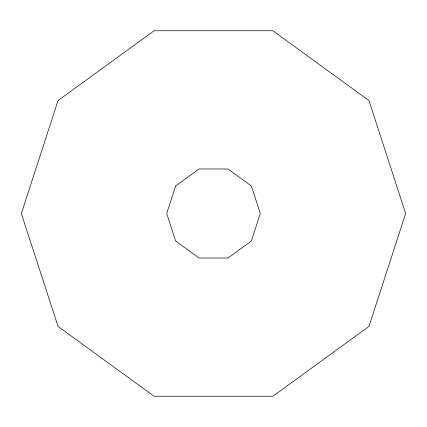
<?xml version="1.0" encoding="UTF-8"?>
<svg xmlns="http://www.w3.org/2000/svg" width="427" height="427" viewBox="0 0 427 427"><rect width="100%" height="100%" fill="white"/><g stroke="black" fill="none" stroke-linecap="round" stroke-linejoin="round"><path stroke-width="0.64" d="M58.045 100.558L21.35 213.5L58.045 326.441L154.12 396.245L272.88 396.245L368.955 326.441L405.65 213.5L368.955 100.558L272.88 30.755L154.12 30.755L58.045 100.558M175.636 185.991L166.695 213.5L175.636 241.009L199.035 258.015L227.965 258.015L251.364 241.009L260.305 213.5L251.364 185.991L227.965 168.985L199.035 168.985L175.636 185.991"/></g></svg>
